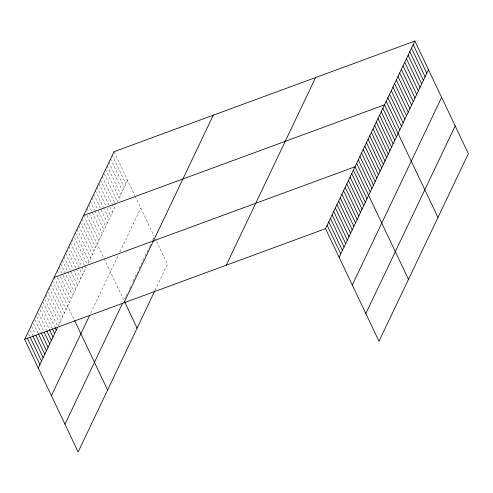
<?xml version="1.0" encoding="UTF-8"?>
<svg xmlns="http://www.w3.org/2000/svg" width="493" height="493" viewBox="0 0 493 493"><rect width="100%" height="100%" fill="white"/><g stroke="black" fill="none" stroke-linecap="round" stroke-linejoin="round"><path stroke-width="0.37" stroke-dasharray="2.46 1.85" d="M58.236 326.027L86.411 266.855M88.05 263.41L115.787 205.156L114.82 203.11M127.601 180.346L117.476 201.612L103.875 172.975M90.724 313.141L118.258 255.319M119.947 251.769L140.764 208.058M124.778 298.635L125.623 296.86M126.19 295.683L128.155 291.542M129.56 288.59L131.249 285.046M132.937 281.503L134.909 277.368M135.187 276.776L137.436 272.05M139.125 268.506L142.502 261.419M142.785 260.828L144.19 257.87M145.034 256.101L149.256 247.239M149.533 246.648L150.944 243.696M152.627 240.153L154.315 236.603M155.098 290.309L167.472 264.316L155.301 238.686M114.006 151.708L134.842 195.585M135.168 196.282L154.007 235.956M112.318 155.252L125.918 183.889M110.629 158.795L124.23 187.439M108.941 162.339L122.541 190.982M107.252 165.882L120.853 194.525M105.564 169.426L119.164 198.069M102.187 176.519L114.493 202.432M100.498 180.062L111.837 203.929M112.157 204.613L114.099 208.705M98.816 183.606L112.416 212.249M97.127 187.149L105.866 205.563M107.166 208.292L110.728 215.792M95.439 190.692L103.21 207.06M103.53 207.744L109.039 219.336M93.75 194.242L107.351 222.879M92.062 197.785L97.244 208.693M98.538 211.423L105.662 226.423M90.373 201.329L94.582 210.191M94.909 210.875L103.974 229.972M88.685 204.872L102.285 233.516M86.996 208.416L88.943 212.508M89.264 213.192L100.597 237.059M86.928 215.373L98.908 240.602M83.625 215.503L103.801 257.999M104.134 258.696L123.934 300.403M81.986 218.947L95.587 247.591M80.347 222.386L93.947 251.029M78.707 225.825L92.308 254.468M77.068 229.263L90.669 257.907M75.435 232.708L89.03 261.345M74.443 237.509L87.07 264.106M72.157 239.586L84.137 264.821M84.463 265.499L85.757 268.229M70.517 243.024L81.53 266.214M81.85 266.898L84.118 271.668M68.878 246.469L82.479 275.106M67.239 249.908L75.984 268.321M76.31 268.999L80.84 278.551M65.606 253.347L73.05 269.03M73.377 269.714L79.207 281.99M63.967 256.785L70.444 270.429M70.764 271.107L77.567 285.429M62.328 260.23L67.51 271.138M67.831 271.822L75.928 288.867M60.688 263.669L74.289 292.312M59.049 267.107L72.65 295.751M57.41 270.546L59.031 273.96M60.325 276.684L71.01 299.189M57.391 277.399L69.377 302.628M54.138 277.43L74.314 319.926M52.498 280.868L66.099 309.512M50.859 284.307L64.46 312.95M49.22 287.752L62.821 316.389M47.587 291.19L61.181 319.834M45.948 294.629L59.548 323.272M44.955 299.436L57.582 326.033M42.996 302.191L54.649 326.742M41.677 306.313L52.042 328.135M40.044 309.758L49.109 328.849M38.405 313.197L46.496 330.242M36.765 316.635L43.563 330.957M35.126 320.074L40.956 332.35M33.487 323.519L38.023 333.065M31.527 326.274L35.089 333.773M30.215 330.396L32.476 335.172M28.576 333.835L29.87 336.565"/><path stroke-width="0.74" d="M154.814 290.901L78.122 451.964L24.65 339.35L114.006 151.708L414.878 41.036L468.35 153.65L378.994 341.292L325.528 228.684L414.878 41.036M38.251 367.994L57.582 327.401M51.408 395.706L89.738 315.206M64.965 424.251L122.301 303.848M123.94 302.831L213.29 115.183M226.238 265.203L315.588 77.555M339.129 257.328L428.479 69.679M352.285 285.034L441.636 97.386M365.837 313.585L455.193 125.937M83.625 215.503L384.497 104.836L437.969 217.45M54.138 277.43L355.009 166.763L408.481 279.371M24.65 339.35L325.528 228.684M413.189 44.58L426.79 73.223M411.501 48.129L425.102 76.766M409.819 51.673L423.413 80.31M408.13 55.216L421.731 83.859M406.442 58.759L420.042 87.403M404.753 62.303L418.354 90.946M403.064 65.846L416.665 94.49M401.376 69.396L414.977 98.033M399.687 72.939L413.288 101.576M397.999 76.483L411.6 105.126M396.317 80.026L409.911 108.67M394.628 83.57L408.229 112.213M392.939 87.113L406.54 115.756M391.251 90.663L404.852 119.3M389.562 94.206L403.163 122.843M387.874 97.75L401.475 126.393M386.185 101.293L399.786 129.936M382.864 108.275L396.458 136.918M381.225 111.72L394.825 140.357M379.585 115.159L393.186 143.802M377.946 118.597L391.547 147.241M376.307 122.036L389.908 150.679M374.668 125.481L388.268 154.118M373.035 128.919L386.629 157.563M371.395 132.358L384.996 161.001M369.756 135.797L383.357 164.44M368.117 139.242L381.718 167.879M366.478 142.68L380.078 171.324M364.838 146.119L378.439 174.762M363.205 149.558L376.806 178.201M361.566 153.003L375.167 181.64M359.927 156.441L373.528 185.085M358.288 159.88L371.888 188.523M356.649 163.319L370.249 191.962M353.376 170.202L366.977 198.845M351.737 173.641L365.338 202.284M350.098 177.079L363.698 205.723M348.459 180.524L362.059 209.161M346.819 183.963L360.42 212.606M345.186 187.402L358.781 216.045M343.547 190.84L357.148 219.484M341.908 194.285L355.508 222.922M340.269 197.724L353.869 226.367M338.629 201.162L352.23 229.806M336.99 204.601L350.591 233.244M335.357 208.046L348.958 236.683M333.718 211.485L347.318 240.128M332.079 214.923L345.679 243.567M330.439 218.362L344.04 247.005M328.8 221.807L342.401 250.444M327.161 225.246L340.762 253.889M124.593 301.79L137.097 328.116M74.646 320.616L107.61 390.037M54.976 327.426L56.27 330.15M52.363 328.819L54.631 333.595M49.429 329.534L52.991 337.033M46.823 330.926L51.358 340.472M44.21 332.319L49.719 343.911M41.276 333.034L48.08 347.355M38.343 333.743L46.441 350.794M35.736 335.141L44.801 354.233M32.803 335.85L43.162 357.671M30.19 337.249L41.529 361.116M27.257 337.958L39.89 364.555"/></g></svg>
